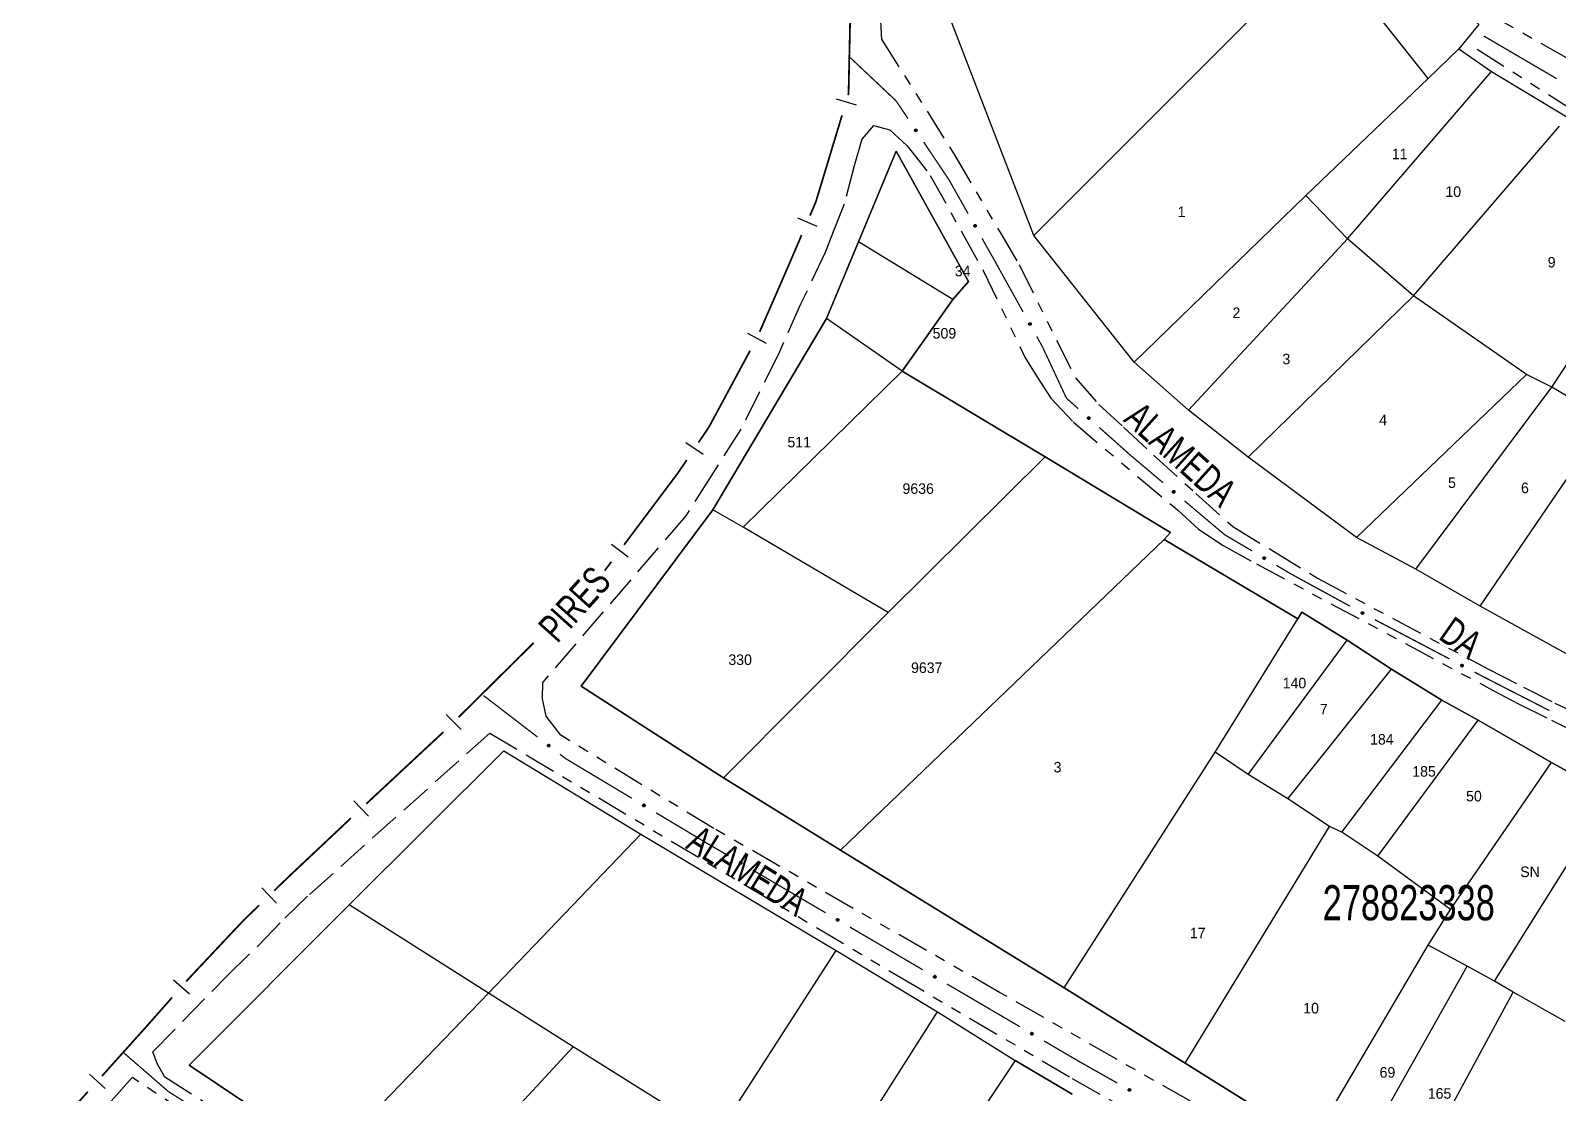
# Model space of a CAD drawing. Extents: x 205454 to 206599, y 4874260 to 4875179.
# Drawn here: x 205796.6 to 206013.8, y 4874872.3 to 4875023.5 of the extents above; entities that cross this region are included whole.
import ezdxf
from ezdxf.enums import TextEntityAlignment as Align

# ---------------------------------------------------------------- set-up
doc = ezdxf.new("R2010")
doc.units = 0
doc.header["$LTSCALE"] = 1.5
doc.header["$MEASUREMENT"] = 0
doc.linetypes.add('TRACO_11', pattern=[8, 3, -1, 3, -1])
doc.linetypes.add('TRACO_25', pattern=[8, 3, -1, 1, -1, 1, -1])
for name, color, linetype in [('CD_MALHA_LOTES', 7, 'CONTINUOUS'), ('CD_TXT_QUADRA', 255, 'CONTINUOUS'), ('LM-LIM-SETORES-BAIRROS', 250, 'CONTINUOUS'), ('RU-QUADRA', 210, 'CONTINUOUS'), ('SV-EIXO-RUA-N-PAV', 6, 'CONTINUOUS'), ('SV-EIXO-RUA-PAV', 20, 'CONTINUOUS'), ('SV-RUA-NAO-PAV', 7, 'CONTINUOUS'), ('SV-RUA-PAVIM', 7, 'CONTINUOUS'), ('SV-TXT-RUA-N-PAV', 7, 'CONTINUOUS'), ('SV-TXT-RUA-PAV', 7, 'CONTINUOUS'), ('Th_NmrPort', 7, 'CONTINUOUS')]:
    doc.layers.add(name, color=color, linetype=linetype)
doc.styles.add('ARIAL', font='ARIAL.SHX')

msp = doc.modelspace()

# ---------------------------------------------------------------- linework, layer by layer
at = {"layer": 'CD_MALHA_LOTES', "linetype": 'Continuous', "flags": 128}
for points in [[(205939.238309, 4874994.333443), (205980.107608, 4875035.267003)], [(205939.238309, 4874994.333443), (205925.679469, 4875029.547871)], [(205995.272946, 4875016.63163), (205985.248401, 4875029.355092)], [(206002.470055, 4875024.342819), (205999.642619, 4875020.872784)], [(205999.642619, 4875020.872784), (205995.272946, 4875016.63163)], [(205999.642619, 4875020.872784), (206004.269333, 4875017.659789)], [(205983.834683, 4874993.819364), (206004.269333, 4875017.659789)], [(206004.269333, 4875017.659789), (206015.000737, 4875011.169538)], [(205977.922771, 4875000), (205995.272946, 4875016.63163)], [(205993.216629, 4874985.722616), (206013.972578, 4875009.88434)], [(205914.32207, 4874993.434837), (205919.659251, 4875006.290258)], [(205919.659251, 4875006.290258), (205929.94872, 4874987.789741)], [(205953.504007, 4874976.27641), (205977.922771, 4875000)], [(205983.834683, 4874993.819364), (205977.922771, 4875000)], [(206012.88016, 4874972.742115), (206030.808673, 4874999.988315)], [(205953.504007, 4874976.27641), (205939.238309, 4874994.333443)], [(205961.215196, 4874969.46486), (205983.834683, 4874993.819364)], [(205993.216629, 4874985.722616), (205983.834683, 4874993.819364)], [(205909.754675, 4874982.529539), (205914.32207, 4874993.434837)], [(205927.742001, 4874985.223789), (205914.32207, 4874993.434837)], [(205929.94872, 4874987.789741), (205927.742001, 4874985.223789)], [(205927.742001, 4874985.223789), (205920.506015, 4874975.036958)], [(205969.697504, 4874962.78183), (205993.216629, 4874985.722616)], [(206009.281605, 4874974.541393), (205993.216629, 4874985.722616)], [(205893.614835, 4874955.279126), (205909.754675, 4874982.529539)], [(205920.506015, 4874975.036958), (205909.754675, 4874982.529539)], [(205961.215196, 4874969.46486), (205953.504007, 4874976.27641)], [(205897.925635, 4874952.815811), (205920.506015, 4874975.036958)], [(205920.506015, 4874975.036958), (205940.854017, 4874962.848685)], [(205985.119881, 4874951.343567), (206009.281605, 4874974.541393)], [(206012.88016, 4874972.742115), (206009.281605, 4874974.541393)], [(205993.537928, 4874946.845373), (206012.88016, 4874972.742115)], [(206020.719868, 4874968.115402), (206012.88016, 4874972.742115)], [(205969.697504, 4874962.78183), (205961.215196, 4874969.46486)], [(206002.662835, 4874941.576061), (206020.719868, 4874968.115402)], [(205940.854017, 4874962.848685), (205918.555892, 4874940.704516)], [(205940.854017, 4874962.848685), (205958.661727, 4874952.071685)], [(205985.119881, 4874951.343567), (205969.697504, 4874962.78183)], [(205874.883383, 4874930.209771), (205893.614835, 4874955.279126)], [(205897.925635, 4874952.815811), (205893.614835, 4874955.279126)], [(205918.555892, 4874940.704516), (205897.925635, 4874952.815811)], [(205911.781778, 4874906.910924), (205957.789303, 4874951.096623)], [(205958.661727, 4874952.071685), (205957.789303, 4874951.096623)], [(205957.789303, 4874951.096623), (205976.75169, 4874939.780773)], [(205993.537928, 4874946.845373), (205985.119881, 4874951.343567)], [(206002.662835, 4874941.576061), (205993.537928, 4874946.845373)], [(206020.270049, 4874931.872815), (206002.662835, 4874941.576061)], [(205895.128747, 4874917.200393), (205918.555892, 4874940.704516)], [(205964.999629, 4874920.844045), (205976.75169, 4874939.780773)], [(205976.75169, 4874939.780773), (205977.3162, 4874940.755835)], [(205977.3162, 4874940.755835), (205983.7824, 4874936.75295)], [(205969.720981, 4874917.662264), (205983.7824, 4874936.75295)], [(205983.7824, 4874936.75295), (205990.068983, 4874932.621767)], [(205975.366076, 4874914.172569), (205990.068983, 4874932.621767)], [(205990.068983, 4874932.621767), (205997.253649, 4874928.208329)], [(205895.128747, 4874917.200393), (205874.883383, 4874930.209771)], [(205983.012614, 4874909.451217), (205997.253649, 4874928.208329)], [(205997.253649, 4874928.208329), (206002.385554, 4874925.385781)], [(205988.144519, 4874906.06416), (206002.385554, 4874925.385781)], [(206002.385554, 4874925.385781), (206012.82898, 4874919.355793)], [(205841.939407, 4874899.123014), (205863.923132, 4874921.038993)], [(205863.923132, 4874921.038993), (205883.400239, 4874909.183363)], [(205943.573927, 4874887.332708), (205964.999629, 4874920.844045)], [(205969.720981, 4874917.662264), (205964.999629, 4874920.844045)], [(205975.366076, 4874914.172569), (205969.720981, 4874917.662264)], [(205998.459647, 4874898.468941), (206012.82898, 4874919.355793)], [(206012.82898, 4874919.355793), (206021.245304, 4874914.68576)], [(205911.781778, 4874906.910924), (205895.128747, 4874917.200393)], [(205981.267767, 4874910.272322), (205975.366076, 4874914.172569)], [(206004.720571, 4874888.256451), (206021.245304, 4874914.68576)], [(205861.721372, 4874886.556047), (205883.400239, 4874909.183363)], [(205883.400239, 4874909.183363), (205911.142413, 4874892.619354)], [(205960.740148, 4874876.581368), (205981.267767, 4874910.272322)], [(205983.012614, 4874909.451217), (205981.267767, 4874910.272322)], [(205988.144519, 4874906.06416), (205983.012614, 4874909.451217)], [(205943.573927, 4874887.332708), (205911.781778, 4874906.910924)], [(205998.459647, 4874898.468941), (205988.144519, 4874906.06416)], [(205841.939407, 4874899.123014), (205819.176598, 4874876.326332)], [(205861.721372, 4874886.556047), (205841.939407, 4874899.123014)], [(205995.277866, 4874893.388355), (205998.459647, 4874898.468941)], [(205894.273545, 4874866.401476), (205911.142413, 4874892.619354)], [(205911.142413, 4874892.619354), (205925.572408, 4874883.880062)], [(205978.778793, 4874865.316837), (205995.277866, 4874893.388355)], [(206000.820323, 4874890.411851), (205995.277866, 4874893.388355)], [(205984.783121, 4874861.878461), (206000.820323, 4874890.411851)], [(206004.720571, 4874888.256451), (206000.820323, 4874890.411851)], [(205960.740148, 4874876.581368), (205943.573927, 4874887.332708)], [(206007.389161, 4874886.716879), (206004.720571, 4874888.256451)], [(205839.060183, 4874863.014153), (205861.721372, 4874886.556047)], [(205873.780242, 4874878.900697), (205861.721372, 4874886.556047)], [(205991.685533, 4874857.695959), (206007.389161, 4874886.716879)], [(206014.779104, 4874882.508718), (206007.389161, 4874886.716879)], [(205908.635794, 4874857.255704), (205925.572408, 4874883.880062)], [(205925.572408, 4874883.880062), (205936.581207, 4874877.003796)], [(205851.864263, 4874855.22331), (205873.780242, 4874878.900697)], [(205886.482702, 4874870.940488), (205873.780242, 4874878.900697)], [(205819.176598, 4874876.326332), (205839.060183, 4874863.014153)], [(205936.581207, 4874877.003796), (205919.170368, 4874850.785917)], [(205944.710782, 4874872.193798), (205936.581207, 4874877.003796)], [(205978.778793, 4874865.316837), (205960.740148, 4874876.581368)]]:
    msp.add_lwpolyline(points, dxfattribs=at)
at = {"layer": 'LM-LIM-SETORES-BAIRROS', "const_width": 0.25}
for points in [[(205913.226407, 4875029.268862), (205912.92213, 4875015.272169)], [(205912.92213, 4875015.272169), (205912.904351, 4875014.454328)], [(205912.904351, 4875014.454328), (205912.851681, 4875014.280152)], [(205911.98333, 4875011.408573), (205908.509928, 4874999.922256)], [(205908.509928, 4874999.922256), (205908.269197, 4874999.126173)], [(205908.269197, 4874999.126173), (205907.416299, 4874997.132644)], [(205906.236261, 4874994.374473), (205904.662877, 4874990.696911)], [(205904.460008, 4874990.222734), (205900.271863, 4874980.611339)], [(205904.662877, 4874990.696911), (205904.460008, 4874990.222734)], [(205898.914803, 4874977.938189), (205893.228358, 4874967.371054)], [(205893.228358, 4874967.371054), (205893.078502, 4874967.092576)], [(205893.078502, 4874967.092576), (205891.57884, 4874964.86691)], [(205889.902467, 4874962.378984), (205888.784885, 4874960.720367)], [(205888.720577, 4874960.624927), (205880.994718, 4874950.313179)], [(205888.784885, 4874960.720367), (205888.720577, 4874960.624927)], [(205879.195903, 4874947.91229), (205878.596298, 4874947.111994)], [(205878.596298, 4874947.111994), (205878.252434, 4874946.653038)], [(205868.143518, 4874936.366772), (205857.490677, 4874925.806612)], [(205855.339137, 4874923.716396), (205844.367125, 4874913.48825)], [(205841.994606, 4874911.27658), (205833.436166, 4874903.216291)], [(205842.172723, 4874911.442621), (205841.994606, 4874911.27658)], [(205833.233808, 4874903.025711), (205831.277226, 4874901.133302)], [(205833.436166, 4874903.216291), (205833.233808, 4874903.025711)], [(205829.120837, 4874899.04764), (205827.683244, 4874897.657199)], [(205826.975544, 4874896.972711), (205819.425952, 4874888.95127)], [(205827.683244, 4874897.657199), (205826.975544, 4874896.972711)], [(205819.346814, 4874888.867186), (205818.761086, 4874888.204373)], [(205819.425952, 4874888.95127), (205819.346814, 4874888.867186)], [(205816.77452, 4874885.956363), (205813.463575, 4874882.209678)], [(205813.040814, 4874881.73128), (205806.788143, 4874874.763991)], [(205813.463575, 4874882.209678), (205813.040814, 4874881.73128)], [(205804.784418, 4874872.53126), (205796.769519, 4874863.600337)]]:
    msp.add_lwpolyline(points, dxfattribs=at)
at = {"layer": 'LM-LIM-SETORES-BAIRROS'}
for points in [[(205911.126441, 4875013.757134), (205913.99802, 4875012.888783)], [(205905.643867, 4874996.803273), (205908.402039, 4874995.623235)], [(205898.541652, 4874980.410184), (205901.183436, 4874978.988573)], [(205889.776087, 4874964.875788), (205892.264012, 4874963.199415)], [(205879.194669, 4874950.41229), (205881.595557, 4874948.613475)], [(205855.724471, 4874926.167886), (205857.836503, 4874924.037317)], [(205842.612843, 4874913.903575), (205844.658472, 4874911.709173)], [(205829.515598, 4874901.516276), (205831.60126, 4874899.359887)], [(205816.974892, 4874888.44832), (205819.222903, 4874886.461753)], [(205805.003869, 4874875.02161), (205807.2366, 4874873.017885)]]:
    msp.add_lwpolyline(points, dxfattribs=at)
at = {"layer": 'RU-QUADRA', "linetype": 'Continuous', "flags": 128}
for points in [[(206017.635393, 4875024.150039), (206011.723482, 4875027.877114), (206004.397852, 4875032.503827), (205995.529985, 4875038.030179), (205991.417351, 4875034.752924), (206002.470055, 4875024.342819), (205999.642619, 4875020.872784), (206004.269333, 4875017.659789), (206015.000737, 4875011.169538)], [(206020.270049, 4874931.872815), (206002.662835, 4874941.576061), (205993.537928, 4874946.845373), (205985.119881, 4874951.343567), (205969.697504, 4874962.78183), (205961.215196, 4874969.46486), (205953.504007, 4874976.27641), (205939.238309, 4874994.333443), (205925.679469, 4875029.547871)], [(206021.245304, 4874914.68576), (206012.82898, 4874919.355793), (206002.385554, 4874925.385781), (205997.253649, 4874928.208329), (205990.068983, 4874932.621767), (205983.7824, 4874936.75295), (205977.3162, 4874940.755835), (205976.75169, 4874939.780773), (205957.789303, 4874951.096623), (205958.661727, 4874952.071685), (205940.854017, 4874962.848685), (205920.506015, 4874975.036958), (205927.742001, 4874985.223789), (205929.94872, 4874987.789741), (205919.659251, 4875006.290258), (205914.32207, 4874993.434837), (205909.754675, 4874982.529539), (205893.614835, 4874955.279126), (205874.883383, 4874930.209771), (205895.128747, 4874917.200393), (205911.781778, 4874906.910924), (205943.573927, 4874887.332708), (205960.740148, 4874876.581368), (205978.778793, 4874865.316837)], [(205839.060183, 4874863.014153), (205819.176598, 4874876.326332), (205841.939407, 4874899.123014), (205863.923132, 4874921.038993), (205883.400239, 4874909.183363), (205911.142413, 4874892.619354), (205925.572408, 4874883.880062), (205936.581207, 4874877.003796), (205944.710782, 4874872.193798)]]:
    msp.add_lwpolyline(points, dxfattribs=at)
at = {"layer": 'SV-EIXO-RUA-N-PAV', "const_width": 0.18}
for points in [[(206003.190935, 4875022.683303), (206013.547924, 4875016.622546)], [(205913.144022, 4875019.61003), (205918.963172, 4875014.120266)], [(205918.963172, 4875014.120266), (205919.659362, 4875013.463483)], [(205919.659362, 4875013.463483), (205921.353662, 4875010.935921)], [(205923.580882, 4875007.613347), (205926.921711, 4875002.629487)], [(205926.921711, 4875002.629487), (205927.158149, 4875002.276767)], [(205927.158149, 4875002.276767), (205929.89644, 4874997.420177)], [(205931.861003, 4874993.935857), (205933.334426, 4874991.322616)], [(205933.334426, 4874991.322616), (205933.673489, 4874990.721259)], [(205933.673489, 4874990.721259), (205937.709008, 4874983.457325)], [(205939.65158, 4874979.960696), (205940.137223, 4874979.086539)], [(205940.137223, 4874979.086539), (205940.434691, 4874978.551096)], [(205940.434691, 4874978.551096), (205943.558747, 4874971.85669)], [(205943.558747, 4874971.85669), (205943.876757, 4874971.17524)], [(205943.876757, 4874971.17524), (205945.554429, 4874969.678938)], [(205948.53961, 4874967.016479), (205952.271087, 4874963.688405)], [(205952.271087, 4874963.688405), (205952.973646, 4874963.061798)], [(205952.973646, 4874963.061798), (205957.601727, 4874959.151867)], [(205960.657731, 4874956.571008), (205966.009388, 4874952.058827)], [(205966.009388, 4874952.058827), (205966.373119, 4874951.752152)], [(205966.373119, 4874951.752152), (205970.266114, 4874949.447089)], [(205973.708015, 4874947.409121), (205975.428966, 4874946.390137)], [(205975.428966, 4874946.390137), (205975.71587, 4874946.22026)], [(205975.71587, 4874946.22026), (205984.198568, 4874941.584905)], [(205987.714829, 4874939.678264), (205998.332089, 4874934.085967)], [(206001.871176, 4874932.221868), (206002.755948, 4874931.755843)], [(206002.755948, 4874931.755843), (206003.068004, 4874931.591478)], [(206003.068004, 4874931.591478), (206012.542989, 4874926.734553)], [(205861.565764, 4874928.468623), (205861.021305, 4874928.886997)], [(205868.702171, 4874922.984857), (205861.565764, 4874928.468623)], [(205872.699744, 4874919.913039), (205871.873908, 4874920.547628)], [(205873.521885, 4874919.420273), (205872.699744, 4874919.913039)], [(205882.099201, 4874914.279295), (205873.521885, 4874919.420273)], [(205892.184297, 4874908.2346), (205885.530127, 4874912.222903)], [(205892.393121, 4874908.112045), (205892.184297, 4874908.2346)], [(205895.842897, 4874906.087435), (205892.393121, 4874908.112045)], [(205909.642002, 4874897.988996), (205899.292673, 4874904.062826)], [(205923.441106, 4874889.890558), (205913.091778, 4874895.964387)], [(205937.240211, 4874881.792119), (205926.890882, 4874887.865948)], [(205945.59779, 4874876.88721), (205940.689987, 4874879.767509)], [(205809.815404, 4874878.137238), (205815.857154, 4874872.893455)], [(205945.867109, 4874876.73486), (205945.59779, 4874876.88721)], [(205951.089434, 4874873.780655), (205945.867109, 4874876.73486)], [(205815.857154, 4874872.893455), (205816.212977, 4874872.584627)], [(205816.212977, 4874872.584627), (205819.18819, 4874870.687031)]]:
    msp.add_lwpolyline(points, dxfattribs=at)
at = {"layer": 'SV-EIXO-RUA-N-PAV'}
for points in [[(205922.478707, 4875009.455275), (205922.52682, 4875009.446485), (205922.566372, 4875009.429093), (205922.595186, 4875009.405092), (205922.615118, 4875009.377243), (205922.6323, 4875009.346456), (205922.642775, 4875009.311595), (205922.64583, 4875009.270327), (205922.637352, 4875009.222002), (205922.616872, 4875009.182656), (205922.594853, 4875009.153148), (205922.567011, 4875009.130692), (205922.536824, 4875009.114502), (205922.500252, 4875009.104819), (205922.458401, 4875009.10213), (205922.410015, 4875009.111832), (205922.371355, 4875009.129149), (205922.344095, 4875009.153095), (205922.321697, 4875009.181229), (205922.304532, 4875009.21287), (205922.294447, 4875009.24715), (205922.291816, 4875009.289292), (205922.302024, 4875009.336923), (205922.318855, 4875009.375678), (205922.342413, 4875009.403267), (205922.370607, 4875009.424695), (205922.401276, 4875009.442304), (205922.435881, 4875009.454293), (205922.478707, 4875009.455275)], [(205930.904043, 4874995.857239), (205930.951335, 4874995.844769), (205930.98943, 4874995.82438), (205931.016308, 4874995.79823), (205931.034034, 4874995.768929), (205931.048793, 4874995.736909), (205931.056551, 4874995.701344), (205931.056417, 4874995.659964), (205931.04424, 4874995.612436), (205931.020789, 4874995.574784), (205930.996562, 4874995.547061), (205930.967072, 4874995.526818), (205930.935727, 4874995.513002), (205930.898517, 4874995.506165), (205930.856584, 4874995.50671), (205930.809089, 4874995.520111), (205930.771879, 4874995.540356), (205930.746545, 4874995.566332), (205930.726381, 4874995.596108), (205930.711706, 4874995.628977), (205930.704292, 4874995.663932), (205930.704917, 4874995.706152), (205930.718765, 4874995.752854), (205930.738532, 4874995.790197), (205930.764146, 4874995.81589), (205930.793907, 4874995.835081), (205930.825842, 4874995.850274), (205930.861269, 4874995.85956), (205930.904043, 4874995.857239)], [(205938.706744, 4874981.88807), (205938.753956, 4874981.875301), (205938.791922, 4874981.854673), (205938.818635, 4874981.828354), (205938.836177, 4874981.798942), (205938.850733, 4874981.76683), (205938.858267, 4874981.731217), (205938.857872, 4874981.689838), (205938.845396, 4874981.642388), (205938.821708, 4874981.604885), (205938.797307, 4874981.577315), (205938.76769, 4874981.557258), (205938.736259, 4874981.543639), (205938.699007, 4874981.537038), (205938.657077, 4874981.537847), (205938.609668, 4874981.551547), (205938.572586, 4874981.572025), (205938.547416, 4874981.598161), (205938.527441, 4874981.628063), (205938.512973, 4874981.661024), (205938.505779, 4874981.696025), (205938.50667, 4874981.73824), (205938.520812, 4874981.784854), (205938.540814, 4874981.822072), (205938.566589, 4874981.847602), (205938.596471, 4874981.866606), (205938.628501, 4874981.881597), (205938.663985, 4874981.89066), (205938.706744, 4874981.88807)], [(205947.013063, 4874968.525497), (205947.061847, 4874968.528979), (205947.104487, 4874968.521996), (205947.138374, 4874968.505935), (205947.164618, 4874968.483935), (205947.188933, 4874968.458403), (205947.207768, 4874968.427254), (205947.221014, 4874968.388051), (205947.22485, 4874968.339138), (205947.214826, 4874968.295928), (205947.200858, 4874968.261862), (205947.179493, 4874968.233175), (205947.154294, 4874968.209971), (205947.121291, 4874968.191476), (205947.081431, 4874968.17844), (205947.032154, 4874968.175773), (205946.990399, 4874968.182906), (205946.958029, 4874968.199301), (205946.929325, 4874968.220962), (205946.904814, 4874968.247325), (205946.886502, 4874968.278009), (205946.873449, 4874968.318165), (205946.871461, 4874968.366837), (205946.878099, 4874968.408564), (205946.894036, 4874968.441155), (205946.915998, 4874968.468935), (205946.941309, 4874968.493633), (205946.971833, 4874968.51387), (205947.013063, 4874968.525497)], [(205959.090784, 4874958.037978), (205959.139457, 4874958.042767), (205959.182269, 4874958.03693), (205959.216575, 4874958.021785), (205959.2434, 4874958.000496), (205959.268391, 4874957.975626), (205959.288055, 4874957.944993), (205959.302349, 4874957.90616), (205959.307496, 4874957.857368), (205959.298634, 4874957.813904), (205959.285585, 4874957.779476), (205959.264997, 4874957.750226), (205959.240431, 4874957.726354), (205959.207935, 4874957.70698), (205959.16844, 4874957.692879), (205959.119252, 4874957.688891), (205959.07732, 4874957.694901), (205959.044522, 4874957.710422), (205959.015247, 4874957.731306), (205958.990038, 4874957.757002), (205958.970909, 4874957.787183), (205958.956783, 4874957.826974), (205958.95349, 4874957.875575), (205958.959007, 4874957.917466), (205958.974063, 4874957.950472), (205958.995272, 4874957.978831), (205959.019911, 4874958.0042), (205959.049881, 4874958.025248), (205959.090784, 4874958.037978)], [(205971.919516, 4874948.59603), (205971.966718, 4874948.608839), (205972.009904, 4874948.610195), (205972.046249, 4874948.600958), (205972.076238, 4874948.584422), (205972.105013, 4874948.564049), (205972.129493, 4874948.537108), (205972.150038, 4874948.501188), (205972.163219, 4874948.453929), (205972.161701, 4874948.409597), (205972.154552, 4874948.37348), (205972.139109, 4874948.341217), (205972.118849, 4874948.313595), (205972.090024, 4874948.289093), (205972.053419, 4874948.268627), (205972.005578, 4874948.256523), (205971.96323, 4874948.255484), (205971.928309, 4874948.265341), (205971.895972, 4874948.281071), (205971.866845, 4874948.302223), (205971.842968, 4874948.328807), (205971.822428, 4874948.365699), (205971.811107, 4874948.413077), (205971.809589, 4874948.455303), (205971.818953, 4874948.490352), (205971.835156, 4874948.52184), (205971.855239, 4874948.550949), (205971.881297, 4874948.576684), (205971.919516, 4874948.59603)], [(205985.880328, 4874940.791354), (205985.92706, 4874940.805782), (205985.970174, 4874940.808627), (205986.006816, 4874940.800649), (205986.037357, 4874940.785156), (205986.066817, 4874940.765787), (205986.092211, 4874940.739706), (205986.113983, 4874940.704516), (205986.128785, 4874940.657739), (205986.128796, 4874940.613382), (205986.122897, 4874940.57704), (205986.108575, 4874940.544263), (205986.08928, 4874940.515959), (205986.061316, 4874940.490478), (205986.025439, 4874940.468762), (205985.978043, 4874940.455016), (205985.935756, 4874940.452518), (205985.900517, 4874940.461165), (205985.867656, 4874940.475771), (205985.837817, 4874940.495906), (205985.813038, 4874940.521651), (205985.791238, 4874940.557813), (205985.778291, 4874940.604773), (205985.775318, 4874940.64692), (205985.783468, 4874940.682272), (205985.798576, 4874940.714299), (205985.817644, 4874940.744084), (205985.842798, 4874940.770702), (205985.880328, 4874940.791354)], [(206000.025808, 4874933.318272), (206000.072314, 4874933.333414), (206000.115379, 4874933.336919), (206000.152139, 4874933.329503), (206000.182914, 4874933.31448), (206000.212668, 4874933.295565), (206000.238458, 4874933.269876), (206000.260766, 4874933.235024), (206000.276283, 4874933.188479), (206000.276974, 4874933.144127), (206000.271632, 4874933.107699), (206000.257814, 4874933.074706), (206000.238955, 4874933.04611), (206000.211384, 4874933.020203), (206000.175844, 4874932.997941), (206000.128664, 4874932.98347), (206000.086421, 4874932.980324), (206000.051053, 4874932.988431), (206000.017973, 4874933.002532), (205999.987828, 4874933.022207), (205999.962657, 4874933.04757), (205999.940307, 4874933.083393), (205999.926642, 4874933.130149), (205999.923023, 4874933.172247), (205999.930631, 4874933.207719), (205999.945246, 4874933.239974), (205999.963856, 4874933.270047), (205999.988599, 4874933.297047), (206000.025808, 4874933.318272)], [(205870.334896, 4874921.591411), (205870.286497, 4874921.584374), (205870.243461, 4874921.588223), (205870.20849, 4874921.601764), (205870.180709, 4874921.621788), (205870.154594, 4874921.645475), (205870.133533, 4874921.675165), (205870.117457, 4874921.713296), (205870.110058, 4874921.761798), (205870.116898, 4874921.805625), (205870.12834, 4874921.840619), (205870.147552, 4874921.870791), (205870.170987, 4874921.895775), (205870.202551, 4874921.916631), (205870.241352, 4874921.932545), (205870.290302, 4874921.938805), (205870.332468, 4874921.934742), (205870.365949, 4874921.920756), (205870.396159, 4874921.90125), (205870.42253, 4874921.876748), (205870.443036, 4874921.847484), (205870.458988, 4874921.808389), (205870.464527, 4874921.759993), (205870.460955, 4874921.717892), (205870.447442, 4874921.684224), (205870.427568, 4874921.654914), (205870.404129, 4874921.628432), (205870.375166, 4874921.606019), (205870.334896, 4874921.591411)], [(205883.881311, 4874913.082814), (205883.834042, 4874913.070259), (205883.790849, 4874913.069134), (205883.754553, 4874913.078565), (205883.724654, 4874913.095262), (205883.695988, 4874913.115789), (205883.671654, 4874913.142861), (205883.651301, 4874913.17889), (205883.638374, 4874913.22622), (205883.64013, 4874913.270542), (205883.647472, 4874913.306621), (205883.663087, 4874913.338801), (205883.683495, 4874913.366314), (205883.712452, 4874913.390661), (205883.749165, 4874913.41093), (205883.797071, 4874913.422777), (205883.839424, 4874913.423589), (205883.874291, 4874913.413545), (205883.906544, 4874913.397642), (205883.935557, 4874913.376335), (205883.959291, 4874913.349623), (205883.979633, 4874913.312621), (205883.990699, 4874913.265183), (205883.991991, 4874913.22295), (205883.98244, 4874913.187952), (205883.966068, 4874913.156551), (205883.945829, 4874913.12755), (205883.919634, 4874913.101955), (205883.881311, 4874913.082814)], [(205897.635984, 4874904.907468), (205897.588833, 4874904.894477), (205897.545652, 4874904.892953), (205897.509271, 4874904.902049), (205897.479218, 4874904.918469), (205897.450364, 4874904.93873), (205897.425781, 4874904.965576), (205897.405096, 4874905.001416), (205897.391732, 4874905.048624), (205897.393079, 4874905.092961), (205897.400087, 4874905.129105), (205897.415405, 4874905.161428), (205897.435557, 4874905.189128), (205897.464288, 4874905.213742), (205897.500813, 4874905.23435), (205897.548607, 4874905.246639), (205897.590951, 4874905.247842), (205897.625909, 4874905.238121), (205897.658307, 4874905.222516), (205897.687516, 4874905.201478), (205897.711496, 4874905.174986), (205897.732179, 4874905.138174), (205897.743683, 4874905.09084), (205897.745365, 4874905.048621), (205897.736137, 4874905.013535), (205897.720056, 4874904.981985), (205897.700086, 4874904.952798), (205897.674128, 4874904.926963), (205897.635984, 4874904.907468)], [(205911.435089, 4874896.809029), (205911.387937, 4874896.796038), (205911.344756, 4874896.794514), (205911.308376, 4874896.80361), (205911.278323, 4874896.82003), (205911.249469, 4874896.840291), (205911.224885, 4874896.867137), (205911.204201, 4874896.902977), (205911.190837, 4874896.950185), (205911.192183, 4874896.994522), (205911.199192, 4874897.030666), (205911.214509, 4874897.06299), (205911.234662, 4874897.09069), (205911.263392, 4874897.115303), (205911.299917, 4874897.135911), (205911.347712, 4874897.1482), (205911.390055, 4874897.149403), (205911.425014, 4874897.139682), (205911.457412, 4874897.124077), (205911.486621, 4874897.103039), (205911.510601, 4874897.076547), (205911.531283, 4874897.039735), (205911.542787, 4874896.992401), (205911.54447, 4874896.950182), (205911.535242, 4874896.915097), (205911.51916, 4874896.883546), (205911.49919, 4874896.854359), (205911.473233, 4874896.828524), (205911.435089, 4874896.809029)], [(205925.234193, 4874888.71059), (205925.187042, 4874888.697599), (205925.143861, 4874888.696076), (205925.10748, 4874888.705171), (205925.077427, 4874888.721591), (205925.048574, 4874888.741852), (205925.02399, 4874888.768698), (205925.003305, 4874888.804538), (205924.989941, 4874888.851746), (205924.991288, 4874888.896083), (205924.998297, 4874888.932227), (205925.013614, 4874888.964551), (205925.033767, 4874888.992251), (205925.062497, 4874889.016865), (205925.099022, 4874889.037472), (205925.146816, 4874889.049761), (205925.18916, 4874889.050964), (205925.224118, 4874889.041243), (205925.256516, 4874889.025638), (205925.285726, 4874889.0046), (205925.309705, 4874888.978108), (205925.330388, 4874888.941296), (205925.341892, 4874888.893962), (205925.343574, 4874888.851743), (205925.334346, 4874888.816658), (205925.318265, 4874888.785107), (205925.298295, 4874888.75592), (205925.272338, 4874888.730085), (205925.234193, 4874888.71059)], [(205939.033298, 4874880.612151), (205938.986146, 4874880.59916), (205938.942966, 4874880.597637), (205938.906585, 4874880.606732), (205938.876532, 4874880.623152), (205938.847678, 4874880.643413), (205938.823095, 4874880.670259), (205938.80241, 4874880.706099), (205938.789046, 4874880.753307), (205938.790392, 4874880.797644), (205938.797401, 4874880.833789), (205938.812719, 4874880.866112), (205938.832871, 4874880.893812), (205938.861602, 4874880.918426), (205938.898126, 4874880.939033), (205938.945921, 4874880.951322), (205938.988265, 4874880.952526), (205939.023223, 4874880.942804), (205939.055621, 4874880.927199), (205939.08483, 4874880.906161), (205939.10881, 4874880.879669), (205939.129492, 4874880.842857), (205939.140997, 4874880.795523), (205939.142679, 4874880.753304), (205939.133451, 4874880.718219), (205939.11737, 4874880.686669), (205939.097399, 4874880.657482), (205939.071442, 4874880.631646), (205939.033298, 4874880.612151)], [(205952.901066, 4874872.629363), (205952.854127, 4874872.615624), (205952.810976, 4874872.613413), (205952.774455, 4874872.621929), (205952.744145, 4874872.637869), (205952.714973, 4874872.657668), (205952.689965, 4874872.68412), (205952.668712, 4874872.719626), (205952.654599, 4874872.766615), (205952.65524, 4874872.810968), (205952.661673, 4874872.84722), (205952.676474, 4874872.879782), (205952.696184, 4874872.9078), (205952.724519, 4874872.932867), (205952.760711, 4874872.954053), (205952.808304, 4874872.967101), (205952.850623, 4874872.968978), (205952.885732, 4874872.959814), (205952.918374, 4874872.944727), (205952.947914, 4874872.924156), (205952.972313, 4874872.898049), (205952.993578, 4874872.86157), (205953.005834, 4874872.814425), (205953.008188, 4874872.772239), (205952.999519, 4874872.737011), (205952.983942, 4874872.705209), (205952.964438, 4874872.675708), (205952.938895, 4874872.649463), (205952.901066, 4874872.629363)]]:
    msp.add_lwpolyline(points, close=True, dxfattribs=at)
for points in [[(205922.291816, 4875009.289292), (205922.458401, 4875009.10213)], [(205922.294447, 4875009.24715), (205922.410015, 4875009.111832)], [(205922.298174, 4875009.264972), (205922.429502, 4875009.113167)], [(205922.300329, 4875009.31077), (205922.477206, 4875009.105718)], [(205922.302024, 4875009.336923), (205922.500252, 4875009.104819)], [(205922.302434, 4875009.226759), (205922.386706, 4875009.125547)], [(205922.304532, 4875009.21287), (205922.371355, 4875009.129149)], [(205922.310816, 4875009.35394), (205922.515033, 4875009.113005)], [(205922.318855, 4875009.375678), (205922.536824, 4875009.114502)], [(205922.331928, 4875009.386162), (205922.549821, 4875009.124825)], [(205922.342413, 4875009.403267), (205922.567011, 4875009.130692)], [(205922.357598, 4875009.411583), (205922.577783, 4875009.141926)], [(205922.370607, 4875009.424695), (205922.594853, 4875009.153148)], [(205922.38896, 4875009.430963), (205922.604574, 4875009.173027)], [(205922.401276, 4875009.442304), (205922.616872, 4875009.182656)], [(205922.421095, 4875009.44429), (205922.624926, 4875009.206382)], [(205922.435881, 4875009.454293), (205922.637352, 4875009.222002)], [(205922.456269, 4875009.453084), (205922.638066, 4875009.248045)], [(205922.478707, 4875009.455275), (205922.64583, 4875009.270327)], [(205922.50472, 4875009.449422), (205922.639835, 4875009.29687)], [(205922.52682, 4875009.446485), (205922.642775, 4875009.311595)], [(205922.549409, 4875009.436668), (205922.631789, 4875009.33583)], [(205922.566372, 4875009.429093), (205922.6323, 4875009.346456)], [(205930.704917, 4874995.706152), (205930.856584, 4874995.50671)], [(205930.709382, 4874995.681414), (205930.828622, 4874995.51994)], [(205930.715059, 4874995.72691), (205930.87561, 4874995.508838)], [(205930.718765, 4874995.752854), (205930.898517, 4874995.506165)], [(205930.728842, 4874995.769143), (205930.913885, 4874995.513188)], [(205930.738532, 4874995.790197), (205930.935727, 4874995.513002)], [(205930.752374, 4874995.799643), (205930.94948, 4874995.522292)], [(205930.764146, 4874995.81589), (205930.967072, 4874995.526818)], [(205930.779927, 4874995.82301), (205930.978677, 4874995.537188)], [(205930.793907, 4874995.835081), (205930.996562, 4874995.547061)], [(205930.812689, 4874995.839916), (205931.007786, 4874995.566132)], [(205930.825842, 4874995.850274), (205931.020789, 4874995.574784)], [(205930.845755, 4874995.850727), (205931.030647, 4874995.597819)], [(205930.861269, 4874995.85956), (205931.04424, 4874995.612436)], [(205930.881502, 4874995.856784), (205931.046959, 4874995.638346)], [(205930.904043, 4874995.857239), (205931.056417, 4874995.659964)], [(205930.929527, 4874995.8494), (205931.052485, 4874995.686889)], [(205930.951335, 4874995.844769), (205931.056551, 4874995.701344)], [(205930.973101, 4874995.83324), (205931.047465, 4874995.726354)], [(205930.98943, 4874995.82438), (205931.048793, 4874995.736909)], [(205930.704292, 4874995.663932), (205930.809089, 4874995.520111)], [(205930.710684, 4874995.642987), (205930.786907, 4874995.535582)], [(205930.711706, 4874995.628977), (205930.771879, 4874995.540356)], [(205938.505779, 4874981.696025), (205938.609668, 4874981.551547)], [(205938.50667, 4874981.73824), (205938.657077, 4874981.537847)], [(205938.510979, 4874981.713475), (205938.629199, 4874981.551253)], [(205938.512039, 4874981.67504), (205938.587584, 4874981.567157)], [(205938.512973, 4874981.661024), (205938.572586, 4874981.572025)], [(205938.516943, 4874981.758934), (205938.676116, 4874981.539855)], [(205938.520812, 4874981.784854), (205938.699007, 4874981.537038)], [(205938.530991, 4874981.80108), (205938.714419, 4874981.543963)], [(205938.540814, 4874981.822072), (205938.736259, 4874981.543639)], [(205938.554715, 4874981.83143), (205938.75007, 4874981.552843)], [(205938.566589, 4874981.847602), (205938.76769, 4874981.557258)], [(205938.582415, 4874981.854623), (205938.77936, 4874981.567554)], [(205938.596471, 4874981.866606), (205938.797307, 4874981.577315)], [(205938.615283, 4874981.871323), (205938.80865, 4874981.596314)], [(205938.628501, 4874981.881597), (205938.821708, 4874981.604885)], [(205938.648417, 4874981.881925), (205938.831711, 4874981.627857)], [(205938.663985, 4874981.89066), (205938.845396, 4874981.642388)], [(205938.684201, 4874981.887757), (205938.848278, 4874981.66828)], [(205938.706744, 4874981.88807), (205938.857872, 4874981.689838)], [(205938.732178, 4874981.88007), (205938.85411, 4874981.716788)], [(205938.753956, 4874981.875301), (205938.858267, 4874981.731217)], [(205938.775649, 4874981.863636), (205938.849338, 4874981.756283)], [(205938.791922, 4874981.854673), (205938.850733, 4874981.76683)], [(205946.871461, 4874968.366837), (205947.121291, 4874968.191476)], [(205946.873449, 4874968.318165), (205947.081431, 4874968.17844)], [(205946.875733, 4874968.385508), (205947.133565, 4874968.203088)], [(205946.876338, 4874968.341087), (205947.098749, 4874968.186602)], [(205946.878099, 4874968.408564), (205947.154294, 4874968.209971)], [(205946.885669, 4874968.296197), (205947.050694, 4874968.181923)], [(205946.886502, 4874968.278009), (205947.032154, 4874968.175773)], [(205946.888146, 4874968.421976), (205947.164308, 4874968.223207)], [(205946.894036, 4874968.441155), (205947.179493, 4874968.233175)], [(205946.89932, 4874968.260253), (205947.006163, 4874968.183245)], [(205946.904814, 4874968.247325), (205946.990399, 4874968.182906)], [(205946.906668, 4874968.452994), (205947.187124, 4874968.246739)], [(205946.915998, 4874968.468935), (205947.200858, 4874968.261862)], [(205946.932209, 4874968.479581), (205947.205316, 4874968.283537)], [(205946.941309, 4874968.493633), (205947.214826, 4874968.295928)], [(205946.960007, 4874968.500498), (205947.216711, 4874968.320913)], [(205946.971833, 4874968.51387), (205947.22485, 4874968.339138)], [(205946.991878, 4874968.517782), (205947.21905, 4874968.364536)], [(205947.013063, 4874968.525497), (205947.221014, 4874968.388051)], [(205947.039713, 4874968.526314), (205947.208591, 4874968.41226)], [(205947.061847, 4874968.528979), (205947.207768, 4874968.427254)], [(205947.086171, 4874968.525103), (205947.191087, 4874968.447985)], [(205947.104487, 4874968.521996), (205947.188933, 4874968.458403)], [(205958.95349, 4874957.875575), (205959.207935, 4874957.70698)], [(205958.956783, 4874957.826974), (205959.16844, 4874957.692879)], [(205958.95726, 4874957.894354), (205959.219893, 4874957.718918)], [(205958.959007, 4874957.917466), (205959.240431, 4874957.726354)], [(205958.959057, 4874957.849965), (205959.185532, 4874957.701504)], [(205958.96869, 4874957.931142), (205959.250085, 4874957.739855)], [(205958.969588, 4874957.805342), (205959.13762, 4874957.695537)], [(205958.970909, 4874957.787183), (205959.119252, 4874957.688891)], [(205958.974063, 4874957.950472), (205959.264997, 4874957.750226)], [(205958.984199, 4874957.769777), (205959.093069, 4874957.695663)], [(205958.986373, 4874957.962646), (205959.272262, 4874957.76399)], [(205958.990038, 4874957.757002), (205959.07732, 4874957.694901)], [(205958.995272, 4874957.978831), (205959.285585, 4874957.779476)], [(205959.011192, 4874957.989908), (205959.28946, 4874957.801263)], [(205959.019911, 4874958.0042), (205959.298634, 4874957.813904)], [(205959.038418, 4874958.011564), (205959.299848, 4874957.838931)], [(205959.049881, 4874958.025248), (205959.307496, 4874957.857368)], [(205959.069814, 4874958.029697), (205959.301016, 4874957.882601)], [(205959.090784, 4874958.037978), (205959.302349, 4874957.90616)], [(205959.117403, 4874958.039509), (205959.289281, 4874957.930028)], [(205959.139457, 4874958.042767), (205959.288055, 4874957.944993)], [(205959.163876, 4874958.039545), (205959.270824, 4874957.965269)], [(205959.182269, 4874958.03693), (205959.268391, 4874957.975626)], [(205971.809589, 4874948.455303), (205972.118849, 4874948.313595)], [(205971.811107, 4874948.413077), (205972.090024, 4874948.289093)], [(205971.811705, 4874948.432222), (205972.099832, 4874948.302851)], [(205971.816865, 4874948.470397), (205972.126127, 4874948.328512)], [(205971.818953, 4874948.490352), (205972.139109, 4874948.341217)], [(205971.820851, 4874948.388748), (205972.068841, 4874948.279971)], [(205971.822428, 4874948.365699), (205972.053419, 4874948.268627)], [(205971.82907, 4874948.504401), (205972.143986, 4874948.355996)], [(205971.835156, 4874948.52184), (205972.154552, 4874948.37348)], [(205971.838649, 4874948.346495), (205972.022587, 4874948.266128)], [(205971.842968, 4874948.328807), (205972.005578, 4874948.256523)], [(205971.849015, 4874948.535407), (205972.154754, 4874948.395608)], [(205971.855239, 4874948.550949), (205972.161701, 4874948.409597)], [(205971.858964, 4874948.313851), (205971.978634, 4874948.258852)], [(205971.866845, 4874948.302223), (205971.96323, 4874948.255484)], [(205971.872266, 4874948.561285), (205972.15874, 4874948.434478)], [(205971.881297, 4874948.576684), (205972.163219, 4874948.453929)], [(205971.900214, 4874948.584381), (205972.152638, 4874948.477736)], [(205971.919516, 4874948.59603), (205972.150038, 4874948.501188)], [(205971.945511, 4874948.601962), (205972.133187, 4874948.522554)], [(205971.966718, 4874948.608839), (205972.129493, 4874948.537108)], [(205971.991333, 4874948.609718), (205972.109133, 4874948.55424)], [(205972.009904, 4874948.610195), (205972.105013, 4874948.564049)], [(205985.775318, 4874940.64692), (205986.08928, 4874940.515959)], [(205985.778229, 4874940.623927), (205986.070645, 4874940.504566)], [(205985.778291, 4874940.604773), (205986.061316, 4874940.490478)], [(205985.782069, 4874940.662257), (205986.096039, 4874940.531118)], [(205985.783468, 4874940.682272), (205986.108575, 4874940.544263)], [(205985.788868, 4874940.580794), (205986.040461, 4874940.480631)], [(205985.791238, 4874940.557813), (205986.025439, 4874940.468762)], [(205985.793095, 4874940.696661), (205986.11294, 4874940.559201)], [(205985.798576, 4874940.714299), (205986.122897, 4874940.57704)], [(205985.808111, 4874940.539179), (205985.994711, 4874940.465202)], [(205985.811959, 4874940.728337), (205986.122336, 4874940.599161)], [(205985.813038, 4874940.521651), (205985.978043, 4874940.455016)], [(205985.817644, 4874940.744084), (205986.128796, 4874940.613382)], [(205985.82954, 4874940.507255), (205985.951035, 4874940.456414)], [(205985.834304, 4874940.755), (205986.12498, 4874940.638145)], [(205985.837817, 4874940.495906), (205985.935756, 4874940.452518)], [(205985.842798, 4874940.770702), (205986.128785, 4874940.657739)], [(205985.861439, 4874940.779047), (205986.117389, 4874940.681167)], [(205985.880328, 4874940.791354), (205986.113983, 4874940.704516)], [(205985.906103, 4874940.798179), (205986.096405, 4874940.725288)], [(205985.92706, 4874940.805782), (205986.092211, 4874940.739706)], [(205985.95163, 4874940.80751), (205986.071273, 4874940.756126)], [(205985.970174, 4874940.808627), (205986.066817, 4874940.765787)], [(205999.923023, 4874933.172247), (206000.238955, 4874933.04611)], [(205999.926286, 4874933.1493), (206000.220496, 4874933.034433)], [(205999.926642, 4874933.130149), (206000.211384, 4874933.020203)], [(205999.929539, 4874933.187685), (206000.245481, 4874933.061371)], [(205999.930631, 4874933.207719), (206000.257814, 4874933.074706)], [(205999.937584, 4874933.106335), (206000.190682, 4874933.010038)], [(205999.940036, 4874933.222254), (206000.261949, 4874933.08971)], [(205999.940307, 4874933.083393), (206000.175844, 4874932.997941)], [(205999.945246, 4874933.239974), (206000.271632, 4874933.107699)], [(205999.957463, 4874933.06502), (206000.145174, 4874932.99391)], [(205999.958413, 4874933.254215), (206000.270732, 4874933.129809)], [(205999.962657, 4874933.04757), (206000.128664, 4874932.98347)], [(205999.963856, 4874933.270047), (206000.276974, 4874933.144127)], [(205999.979379, 4874933.033428), (206000.101638, 4874932.984454)], [(205999.980347, 4874933.281218), (206000.272778, 4874933.168829)], [(205999.987828, 4874933.022207), (206000.086421, 4874932.980324)], [(205999.988599, 4874933.297047), (206000.276283, 4874933.188479)], [(206000.00711, 4874933.305677), (206000.26453, 4874933.211729)], [(206000.025808, 4874933.318272), (206000.260766, 4874933.235024)], [(206000.051475, 4874933.325491), (206000.242872, 4874933.255523)], [(206000.072314, 4874933.333414), (206000.238458, 4874933.269876)], [(206000.096855, 4874933.335518), (206000.21727, 4874933.285973)], [(206000.115379, 4874933.336919), (206000.212668, 4874933.295565)], [(205870.427568, 4874921.654914), (205870.12834, 4874921.840619)], [(205870.435708, 4874921.671494), (205870.140932, 4874921.856706)], [(205870.447442, 4874921.684224), (205870.147552, 4874921.870791)], [(205870.451915, 4874921.703782), (205870.161968, 4874921.881842)], [(205870.460955, 4874921.717892), (205870.170987, 4874921.895775)], [(205870.46163, 4874921.741059), (205870.191159, 4874921.904153)], [(205870.464527, 4874921.759993), (205870.202551, 4874921.916631)], [(205870.457781, 4874921.785318), (205870.224677, 4874921.923139)], [(205870.458988, 4874921.808389), (205870.241352, 4874921.932545)], [(205870.445196, 4874921.829406), (205870.272262, 4874921.931316)], [(205870.443036, 4874921.847484), (205870.290302, 4874921.938805)], [(205870.428955, 4874921.864257), (205870.316771, 4874921.933253)], [(205870.42253, 4874921.876748), (205870.332468, 4874921.934742)], [(205870.375166, 4874921.606019), (205870.110058, 4874921.761798)], [(205870.385983, 4874921.62022), (205870.116844, 4874921.780569)], [(205870.404129, 4874921.628432), (205870.116898, 4874921.805625)], [(205870.334896, 4874921.591411), (205870.117457, 4874921.713296)], [(205870.35546, 4874921.600653), (205870.117698, 4874921.736891)], [(205870.412178, 4874921.643112), (205870.125477, 4874921.818677)], [(205870.308377, 4874921.588649), (205870.131616, 4874921.690058)], [(205870.286497, 4874921.584374), (205870.133533, 4874921.675165)], [(205870.261954, 4874921.586462), (205870.151684, 4874921.655709)], [(205870.243461, 4874921.588223), (205870.154594, 4874921.645475)], [(205883.919634, 4874913.101955), (205883.638374, 4874913.22622)], [(205883.945829, 4874913.12755), (205883.64013, 4874913.270542)], [(205883.928747, 4874913.117306), (205883.642957, 4874913.245646)], [(205883.952136, 4874913.143058), (205883.647151, 4874913.284495)], [(205883.966068, 4874913.156551), (205883.647472, 4874913.306621)], [(205883.900676, 4874913.094359), (205883.648827, 4874913.202357)], [(205883.881311, 4874913.082814), (205883.651301, 4874913.17889)], [(205883.972247, 4874913.173957), (205883.658131, 4874913.324048)], [(205883.98244, 4874913.187952), (205883.663087, 4874913.338801)], [(205883.855285, 4874913.077021), (205883.668037, 4874913.157435)], [(205883.984634, 4874913.207895), (205883.676138, 4874913.351436)], [(205883.991991, 4874913.22295), (205883.683495, 4874913.366314)], [(205883.989999, 4874913.246041), (205883.702569, 4874913.376956)], [(205883.990699, 4874913.265183), (205883.712452, 4874913.390661)], [(205883.981086, 4874913.289564), (205883.733683, 4874913.39967)], [(205883.979633, 4874913.312621), (205883.749165, 4874913.41093)], [(205883.963515, 4874913.331912), (205883.780011, 4874913.413264)], [(205883.959291, 4874913.349623), (205883.797071, 4874913.422777)], [(205883.943375, 4874913.364665), (205883.824002, 4874913.420305)], [(205883.935557, 4874913.376335), (205883.839424, 4874913.423589)], [(205883.834042, 4874913.070259), (205883.671654, 4874913.142861)], [(205883.809422, 4874913.069511), (205883.691921, 4874913.12562)], [(205883.790849, 4874913.069134), (205883.695988, 4874913.115789)], [(205897.674128, 4874904.926963), (205897.391732, 4874905.048624)], [(205897.700086, 4874904.952798), (205897.393079, 4874905.092961)], [(205897.683099, 4874904.942397), (205897.396136, 4874905.068092)], [(205897.70625, 4874904.968364), (205897.399971, 4874905.106977)], [(205897.720056, 4874904.981985), (205897.400087, 4874905.129105)], [(205897.655241, 4874904.919192), (205897.402406, 4874905.024858)], [(205897.635984, 4874904.907468), (205897.405096, 4874905.001416)], [(205897.726074, 4874904.999447), (205897.410585, 4874905.14663)], [(205897.736137, 4874905.013535), (205897.415405, 4874905.161428)], [(205897.610013, 4874904.901435), (205897.42203, 4874904.980116)], [(205897.588833, 4874904.894477), (205897.425781, 4874904.965576)], [(205897.738147, 4874905.033498), (205897.428338, 4874905.174183)], [(205897.745365, 4874905.048621), (205897.435557, 4874905.189128)], [(205897.564221, 4874904.893502), (205897.446207, 4874904.948523)], [(205897.545652, 4874904.892953), (205897.450364, 4874904.93873)], [(205897.743159, 4874905.071693), (205897.454533, 4874905.199946)], [(205897.743683, 4874905.09084), (205897.464288, 4874905.213742)], [(205897.733845, 4874905.115131), (205897.485435, 4874905.222947)], [(205897.732179, 4874905.138174), (205897.500813, 4874905.23435)], [(205897.715884, 4874905.157315), (205897.531636, 4874905.236968)], [(205897.711496, 4874905.174986), (205897.548607, 4874905.246639)], [(205897.695442, 4874905.18988), (205897.57556, 4874905.244415)], [(205897.687516, 4874905.201478), (205897.590951, 4874905.247842)], [(205911.473233, 4874896.828524), (205911.190837, 4874896.950185)], [(205911.49919, 4874896.854359), (205911.192183, 4874896.994522)], [(205911.482204, 4874896.843958), (205911.19524, 4874896.969653)], [(205911.505354, 4874896.869925), (205911.199075, 4874897.008538)], [(205911.51916, 4874896.883546), (205911.199192, 4874897.030666)], [(205911.454346, 4874896.820753), (205911.20151, 4874896.926419)], [(205911.435089, 4874896.809029), (205911.204201, 4874896.902977)], [(205911.525179, 4874896.901009), (205911.20969, 4874897.048191)], [(205911.535242, 4874896.915097), (205911.214509, 4874897.06299)], [(205911.409117, 4874896.802996), (205911.221134, 4874896.881677)], [(205911.387937, 4874896.796038), (205911.224885, 4874896.867137)], [(205911.537252, 4874896.935059), (205911.227442, 4874897.075745)], [(205911.54447, 4874896.950182), (205911.234662, 4874897.09069)], [(205911.363326, 4874896.795063), (205911.245311, 4874896.850084)], [(205911.344756, 4874896.794514), (205911.249469, 4874896.840291)], [(205911.542264, 4874896.973254), (205911.253637, 4874897.101507)], [(205911.542787, 4874896.992401), (205911.263392, 4874897.115303)], [(205911.532949, 4874897.016692), (205911.284539, 4874897.124508)], [(205911.531283, 4874897.039735), (205911.299917, 4874897.135911)], [(205911.514988, 4874897.058876), (205911.33074, 4874897.138529)], [(205911.510601, 4874897.076547), (205911.347712, 4874897.1482)], [(205911.494546, 4874897.091441), (205911.374665, 4874897.145976)], [(205911.486621, 4874897.103039), (205911.390055, 4874897.149403)], [(205925.272338, 4874888.730085), (205924.989941, 4874888.851746)], [(205925.298295, 4874888.75592), (205924.991288, 4874888.896083)], [(205925.281308, 4874888.745519), (205924.994345, 4874888.871214)], [(205925.304459, 4874888.771486), (205924.99818, 4874888.910099)], [(205925.318265, 4874888.785107), (205924.998297, 4874888.932227)], [(205925.253451, 4874888.722314), (205925.000615, 4874888.82798)], [(205925.234193, 4874888.71059), (205925.003305, 4874888.804538)], [(205925.324283, 4874888.80257), (205925.008794, 4874888.949753)], [(205925.334346, 4874888.816658), (205925.013614, 4874888.964551)], [(205925.208222, 4874888.704557), (205925.020239, 4874888.783238)], [(205925.187042, 4874888.697599), (205925.02399, 4874888.768698)], [(205925.336356, 4874888.83662), (205925.026547, 4874888.977306)], [(205925.343574, 4874888.851743), (205925.033767, 4874888.992251)], [(205925.16243, 4874888.696624), (205925.044416, 4874888.751645)], [(205925.143861, 4874888.696076), (205925.048574, 4874888.741852)], [(205925.341368, 4874888.874815), (205925.052742, 4874889.003069)], [(205925.341892, 4874888.893962), (205925.062497, 4874889.016865)], [(205925.332054, 4874888.918253), (205925.083644, 4874889.026069)], [(205925.330388, 4874888.941296), (205925.099022, 4874889.037472)], [(205925.314093, 4874888.960437), (205925.129845, 4874889.04009)], [(205925.309705, 4874888.978108), (205925.146816, 4874889.049761)], [(205925.293651, 4874888.993003), (205925.173769, 4874889.047537)], [(205925.285726, 4874889.0046), (205925.18916, 4874889.050964)], [(205939.071442, 4874880.631646), (205938.789046, 4874880.753307)], [(205939.097399, 4874880.657482), (205938.790392, 4874880.797644)], [(205939.080413, 4874880.64708), (205938.793449, 4874880.772775)], [(205939.103564, 4874880.673047), (205938.797285, 4874880.811661)], [(205939.11737, 4874880.686669), (205938.797401, 4874880.833789)], [(205939.052555, 4874880.623875), (205938.799719, 4874880.729542)], [(205939.033298, 4874880.612151), (205938.80241, 4874880.706099)], [(205939.123388, 4874880.704131), (205938.807899, 4874880.851314)], [(205939.133451, 4874880.718219), (205938.812719, 4874880.866112)], [(205939.007327, 4874880.606119), (205938.819344, 4874880.684799)], [(205938.986146, 4874880.59916), (205938.823095, 4874880.670259)], [(205939.135461, 4874880.738181), (205938.825652, 4874880.878867)], [(205939.142679, 4874880.753304), (205938.832871, 4874880.893812)], [(205938.961535, 4874880.598185), (205938.843521, 4874880.653206)], [(205938.942966, 4874880.597637), (205938.847678, 4874880.643413)], [(205939.140473, 4874880.776376), (205938.851846, 4874880.90463)], [(205939.140997, 4874880.795523), (205938.861602, 4874880.918426)], [(205939.131159, 4874880.819814), (205938.882749, 4874880.92763)], [(205939.129492, 4874880.842857), (205938.898126, 4874880.939033)], [(205939.113197, 4874880.861999), (205938.928949, 4874880.941652)], [(205939.10881, 4874880.879669), (205938.945921, 4874880.951322)], [(205939.092755, 4874880.894564), (205938.972874, 4874880.949098)], [(205939.08483, 4874880.906161), (205938.988265, 4874880.952526)], [(205952.938895, 4874872.649463), (205952.654599, 4874872.766615)], [(205952.964438, 4874872.675708), (205952.65524, 4874872.810968)], [(205952.94762, 4874872.665037), (205952.658692, 4874872.786151)], [(205952.983942, 4874872.705209), (205952.661673, 4874872.84722)], [(205952.970354, 4874872.691369), (205952.661909, 4874872.825093)], [(205952.920134, 4874872.641392), (205952.66565, 4874872.743023)], [(205952.901066, 4874872.629363), (205952.668712, 4874872.719626)], [(205952.989682, 4874872.722764), (205952.671891, 4874872.86491)], [(205952.999519, 4874872.737011), (205952.676474, 4874872.879782)], [(205952.875194, 4874872.622918), (205952.685983, 4874872.698598)], [(205953.001211, 4874872.757003), (205952.689203, 4874872.892742)], [(205952.854127, 4874872.615624), (205952.689965, 4874872.68412)], [(205953.008188, 4874872.772239), (205952.696184, 4874872.9078)], [(205952.829534, 4874872.614258), (205952.71066, 4874872.667394)], [(205952.810976, 4874872.613413), (205952.714973, 4874872.657668)], [(205953.005615, 4874872.795273), (205952.714984, 4874872.918918)], [(205953.005834, 4874872.814425), (205952.724519, 4874872.932867)], [(205952.995611, 4874872.838557), (205952.745517, 4874872.942407)], [(205952.993578, 4874872.86157), (205952.760711, 4874872.954053)], [(205952.976981, 4874872.88045), (205952.791489, 4874872.957162)], [(205952.972313, 4874872.898049), (205952.808304, 4874872.967101)], [(205952.956023, 4874872.912686), (205952.835289, 4874872.965307)], [(205952.947914, 4874872.924156), (205952.850623, 4874872.968978)]]:
    msp.add_lwpolyline(points, dxfattribs=at)
at = {"layer": 'SV-EIXO-RUA-PAV', "const_width": 0.18}
msp.add_lwpolyline([(205871.399974, 4874939.530161), (205871.371745, 4874939.55658)], dxfattribs=at)
at = {"layer": 'SV-RUA-NAO-PAV', "linetype": 'TRACO_25'}
for points in [[(206015.386296, 4875073.116087, 10.386508), (206024.639722, 4875064.63378, 10.386508), (206037.877263, 4875057.051111, 10.386508), (206046.44659, 4875052.708935, 10.386508), (206057.343314, 4875047.169779, 10.386508), (206056.638206, 4875045.706298, 10.386508), (206047.740326, 4875028.457115, 10.386508), (206036.142758, 4875007.554544, 10.165456), (206005.147102, 4875025.130028, 10.394695)], [(205917.658065, 4875022.124181, 10.72218), (205928.033194, 4875005.696534, 10.66487), (205934.536658, 4874994.597935, 10.66487), (205937.134469, 4874990.164595, 10.550251), (205945.146849, 4874974.057175, 10.530382), (205948.462565, 4874970.293181, 10.469496), (205952.003122, 4874967.036101, 10.393388), (205956.272964, 4874963.063355, 10.393388), (205962.287935, 4874957.614211, 10.370556), (205967.534159, 4874952.905393, 10.385777), (205973.29786, 4874949.424745, 10.370556), (205979.644491, 4874945.518473, 10.203118), (206003.843849, 4874932.62916, 10.149843), (206008.842317, 4874930.080383, 10.058514), (206013.286848, 4874927.797036, 10.058514), (206018.23414, 4874925.504655, 10.050903)], [(206002.250937, 4875020.795933, 10.321012), (206025.884387, 4875005.794997, 10.321012), (206046.726623, 4874993.43646, 9.952591), (206068.24564, 4874980.676621, 9.952591), (206091.124926, 4874967.102307, 9.64148)], [(205916.432925, 4875009.96111, 10.673058), (205918.775449, 4875009.318193, 10.673058), (205921.255514, 4875007.057626, 10.66487), (205924.530783, 4875002.830893, 10.60756), (205929.082247, 4874994.654404, 10.550251), (205929.058384, 4874994.697272, 10.550251), (205932.033711, 4874989.352237, 10.550251), (205937.98476, 4874977.028043, 10.469496), (205939.650013, 4874974.243758, 10.469496), (205941.677528, 4874971.189504, 10.385777), (205944.816433, 4874967.795935, 10.370556), (205959.650545, 4874955.274481, 10.370556), (205962.658104, 4874952.5539, 10.309669), (205966.143531, 4874950.207948, 10.294448), (205970.885457, 4874947.599911, 10.286838), (206004.530963, 4874929.614957, 10.073735), (206008.127895, 4874927.690136, 10.073735), (206012.835483, 4874925.386095, 10.073735), (206032.841143, 4874915.398349, 9.860634)], [(205934.536658, 4874994.597935, 10.66487), (205934.484905, 4874994.686254, 10.66487)], [(205992.745321, 4874853.319248, 9.53337), (205934.37112, 4874886.669978, 10.050903), (205893.781996, 4874909.961088, 10.050903), (205871.992477, 4874923.230237, 10.012849), (205869.934871, 4874925.949718, 10.264005), (205869.388987, 4874928.394544, 9.967185), (205869.44873, 4874930.780586, 9.959574)], [(205861.91581, 4874923.547009, 9.784526), (205867.087869, 4874920.452223, 9.807358), (205919.767044, 4874889.103929, 9.913909), (205944.6839, 4874874.421368, 9.891077), (205982.705554, 4874853.036582, 9.563813), (206020.827804, 4874830.17301, 8.894065), (206025.764406, 4874827.298014, 8.422196), (206030.699543, 4874823.472989, 7.988382), (206033.649483, 4874820.657638, 7.455628), (206049.888426, 4874804.646033, 5.948694), (206051.671992, 4874801.348669, 5.948694), (206051.905178, 4874798.829624, 5.948694), (206051.822519, 4874794.75944, 5.590987), (206047.320514, 4874786.513366, 5.484437), (206033.537381, 4874757.548779, 5.484437)], [(206001.986884, 4874764.842621, 7.158807), (205979.399356, 4874777.503414, 8.467861), (205958.788763, 4874789.449145, 9.122388), (205934.621497, 4874803.723182, 9.289825), (205901.728486, 4874823.562794, 9.556203), (205864.294082, 4874846.062725, 9.792136), (205836.818249, 4874861.374072, 9.647532), (205829.625337, 4874865.7107, 9.662753), (205815.74696, 4874874.630315, 9.350712), (205814.632643, 4874876.550449, 9.350712), (205814.040781, 4874878.229669, 9.350712)], [(205980.907403, 4874772.433872, 8.231927), (205958.199561, 4874785.687585, 8.894065), (205928.507467, 4874804.208266, 9.183274), (205897.070389, 4874822.472888, 9.388765), (205863.420931, 4874841.982793, 9.52576), (205841.929173, 4874854.512095, 9.662753), (205831.991321, 4874860.654448, 9.601868), (205811.084105, 4874874.586355, 9.312657)]]:
    msp.add_polyline3d(points, dxfattribs=at)
at = {"layer": 'SV-RUA-PAVIM', "linetype": 'TRACO_11'}
for points in [[(205917.658065, 4875022.124181, 10.72218), (205917.174178, 4875030.783815, 10.689431), (205916.40487, 4875038.633948, 10.705806), (205915.010966, 4875045.096488, 10.730367), (205913.349659, 4875050.056631, 10.730367), (205896.525593, 4875089.770733, 10.730367), (205894.739297, 4875095.623426, 10.730367), (205894.89649, 4875097.981316, 10.730367), (205896.154032, 4875099.39605, 10.730367), (205898.761573, 4875100.867309, 10.730367), (205929.831351, 4875116.402198, 10.730367), (205968.603302, 4875135.853446, 10.730367)], [(205916.432925, 4875009.96111, 10.673058), (205914.80886, 4875008.033436, 10.673058), (205913.694031, 4875004.205962, 10.66487), (205912.262969, 4874998.749147, 10.66487), (205910.741653, 4874994.844279, 10.66487), (205909.586272, 4874991.878683, 10.656683), (205906.093963, 4874984.561971, 10.542064), (205902.929774, 4874977.457183, 10.533876), (205897.618027, 4874966.757501, 10.271889)], [(205910.741653, 4874994.844279, 10.66487), (205910.771429, 4874994.920707, 10.66487)], [(205897.618027, 4874966.757501, 10.279226), (205893.451882, 4874960.280078, 10.309669), (205889.776171, 4874954.430224, 10.309669), (205869.44873, 4874930.780586, 9.959574)], [(205814.040781, 4874878.229669, 9.419209), (205824.560248, 4874888.994252, 9.548592), (205828.974103, 4874893.305964, 9.548592), (205832.766151, 4874897.229664, 9.571424), (205836.284159, 4874900.57548, 9.571424), (205861.91581, 4874923.547009, 9.784526)], [(205811.084105, 4874874.586355, 9.129999), (205796.75938, 4874858.309422, 9.129999)]]:
    msp.add_polyline3d(points, dxfattribs=at)

# ---------------------------------------------------------------- texts
at = {"layer": 'CD_TXT_QUADRA', "style": 'ARIAL', "width": 0.7}
msp.add_text('278823338', height=5, dxfattribs=at).set_placement((205980.294205, 4874896.918118))
at = {"layer": 'SV-TXT-RUA-N-PAV', "style": 'ARIAL', "width": 0.7}
for s, rotation, p in [('ALAMEDA ', 318, (205951.847627, 4874967.98017)), ('DA', 325, (205996.596704, 4874937.025921)), ('ALAMEDA ', 328, (205889.602671, 4874907.24928))]:
    msp.add_text(s, height=4, rotation=rotation, dxfattribs=at).set_placement(p)
at = {"layer": 'SV-TXT-RUA-PAV', "style": 'ARIAL', "width": 0.7}
msp.add_text('PIRES', height=4, rotation=48, dxfattribs=at).set_placement((205871.513157, 4874936.189422))
at = {"layer": 'Th_NmrPort', "color": 1}
for s, p in [('11', (205990.122769, 4875005.908417)), ('10', (205997.738725, 4875000.542629)), ('1', (205959.68794, 4874997.691702)), ('34', (205928.002475, 4874989.256614)), ('9', (206012.278278, 4874990.503414)), ('2', (205967.476987, 4874983.325239)), ('509', (205924.861679, 4874980.405277)), ('3', (205974.573673, 4874976.747822)), ('4', (205988.319481, 4874968.081009)), ('511', (205904.217856, 4874964.927492)), ('9636', (205920.573293, 4874958.315488)), ('5', (205998.111083, 4874959.153828)), ('6', (206008.487412, 4874958.418416)), ('330', (205895.826131, 4874933.983822)), ('9637', (205921.788147, 4874932.838834)), ('140', (205974.61024, 4874930.658939)), ('7', (205979.892489, 4874926.947088)), ('184', (205987.030663, 4874922.664183)), ('3', (205942.056705, 4874918.693404)), ('185', (205993.02673, 4874918.095752)), ('50', (206000.676311, 4874914.580998)), ('SN', (206008.373805, 4874903.819403)), ('17', (205961.421833, 4874895.113646)), ('10', (205977.536059, 4874884.427379)), ('69', (205988.386084, 4874875.290515)), ('165', (205995.238732, 4874872.292482))]:
    msp.add_text(s, height=1.5, dxfattribs=at).set_placement(p, align=Align.MIDDLE_LEFT)

doc.saveas('drawing.dxf')
